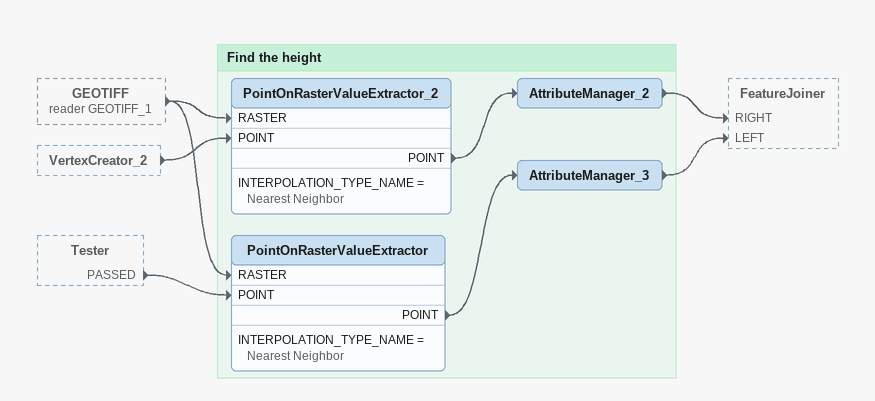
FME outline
GEOTIFF (reader GEOTIFF_1) [outside]
    -> PointOnRasterValueExtractor [RASTER]
    -> PointOnRasterValueExtractor_2 [RASTER]
VertexCreator_2 [outside]
    -> PointOnRasterValueExtractor_2 [POINT]
Tester [outside]
    PASSED -> PointOnRasterValueExtractor [POINT]

Bookmark: Find the height
PointOnRasterValueExtractor_2
    INTERPOLATION_TYPE_NAME = Nearest Neighbor
    POINT -> AttributeManager_2
AttributeManager_2
    -> FeatureJoiner [RIGHT]
PointOnRasterValueExtractor
    INTERPOLATION_TYPE_NAME = Nearest Neighbor
    POINT -> AttributeManager_3
AttributeManager_3
    -> FeatureJoiner [LEFT]
